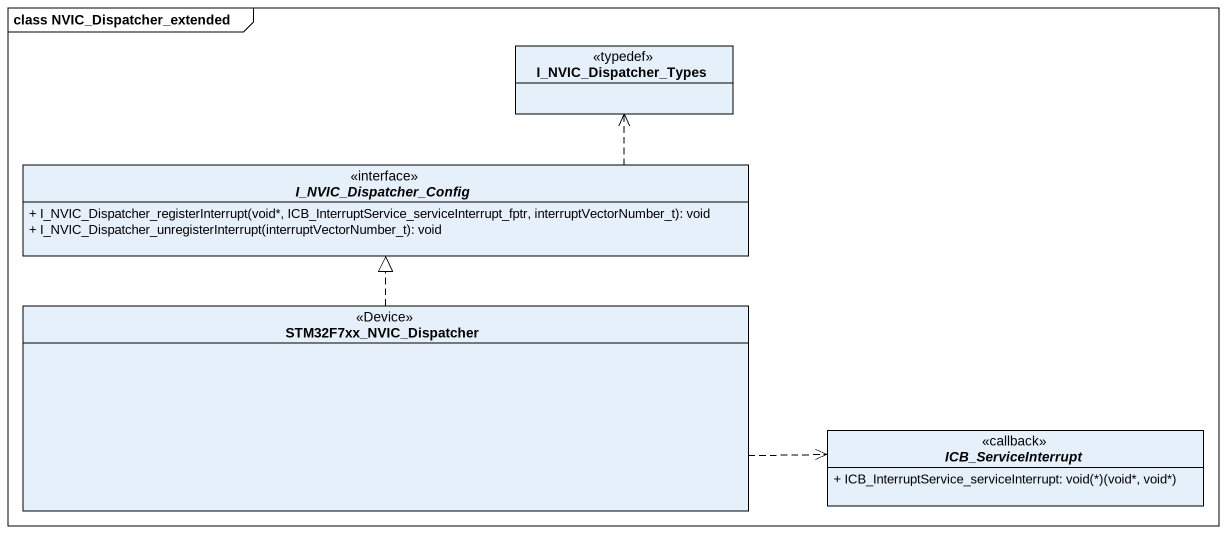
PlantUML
@startuml
mainframe class NVIC_Dispatcher_extended
hide circle
hide empty members
skinparam classAttributeIconSize 0
class I_NVIC_Dispatcher_Types <<typedef>>
interface I_NVIC_Dispatcher_Config {
  + I_NVIC_Dispatcher_registerInterrupt(void*, ICB_InterruptService_serviceInterrupt_fptr, interruptVectorNumber_t): void
  + I_NVIC_Dispatcher_unregisterInterrupt(interruptVectorNumber_t): void
}
class STM32F7xx_NVIC_Dispatcher <<Device>>
interface ICB_ServiceInterrupt <<callback>> {
  {field} + ICB_InterruptService_serviceInterrupt: void(*)(void*, void*)
}
I_NVIC_Dispatcher_Config .right.> I_NVIC_Dispatcher_Types
STM32F7xx_NVIC_Dispatcher .up.|> I_NVIC_Dispatcher_Config
STM32F7xx_NVIC_Dispatcher .right.> ICB_ServiceInterrupt
@enduml
